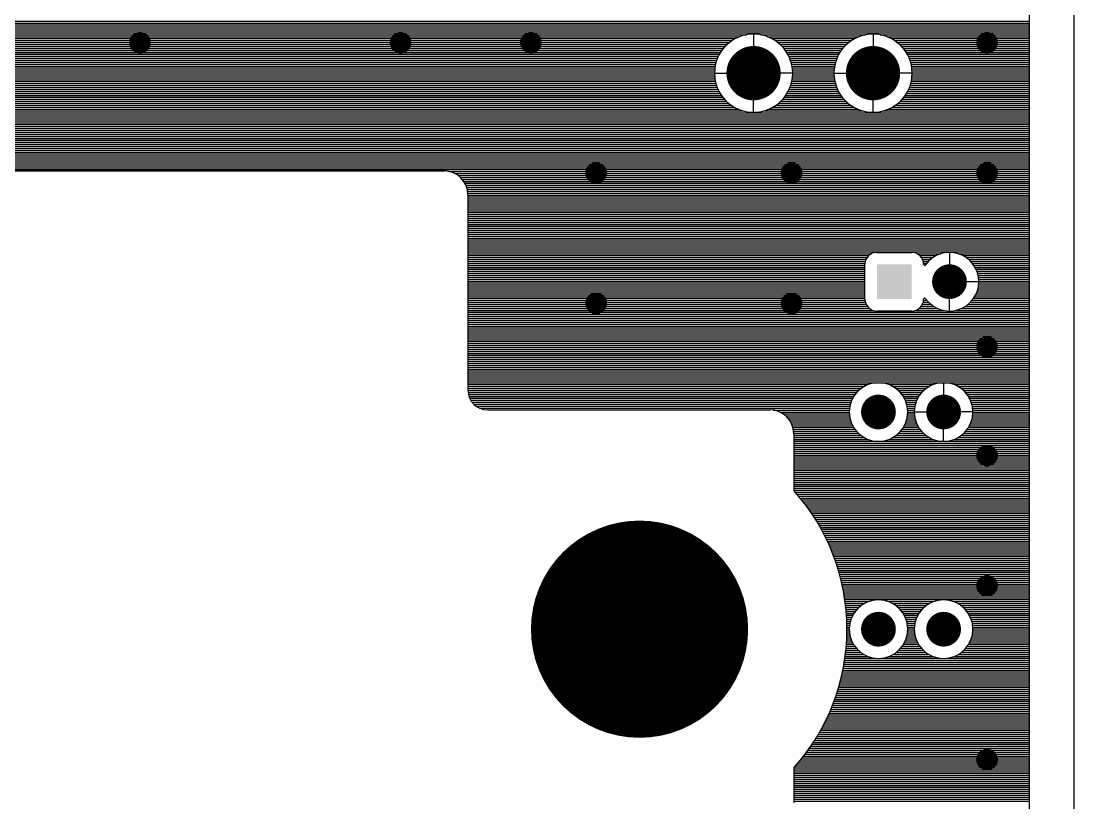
# Model space of a CAD drawing. Extents: x 295 to 953, y 10 to 290.
# Drawn here: x 689.7 to 777, y 149.4 to 214.2 of the extents above; entities that cross this region are included whole.
import ezdxf

# ---------------------------------------------------------------- set-up
doc = ezdxf.new("R2010")
doc.units = 0
doc.header["$LTSCALE"] = 5
doc.header["$MEASUREMENT"] = 0
doc.layers.get('0').update_dxf_attribs({"linetype": 'CONTINUOUS', "lineweight": 25})
doc.layers.add('TOP_PHO', color=15, linetype='CONTINUOUS')

msp = doc.modelspace()

# ---------------------------------------------------------------- linework, layer by layer
for points, const_width in [([(699.128, 212.4, 1), (700.028, 212.4, 1)], 0.9), ([(720.728, 212.4, 1), (721.628, 212.4, 1)], 0.9), ([(731.528, 212.4, 1), (732.428, 212.4, 1)], 0.9), ([(769.328, 212.4, 1), (770.228, 212.4, 1)], 0.9), ([(749.303, 209.88, 1), (751.553, 209.88, 1)], 2.25), ([(759.203, 209.88, 1), (761.453, 209.88, 1)], 2.25), ([(736.928, 201.6, 1), (737.828, 201.6, 1)], 0.9), ([(753.128, 201.6, 1), (754.028, 201.6, 1)], 0.9), ([(769.328, 201.6, 1), (770.228, 201.6, 1)], 0.9), ([(765.944, 192.6, 1), (767.384, 192.6, 1)], 1.44), ([(736.928, 190.8, 1), (737.828, 190.8, 1)], 0.9), ([(753.128, 190.8, 1), (754.028, 190.8, 1)], 0.9), ([(769.328, 187.2, 1), (770.228, 187.2, 1)], 0.9), ([(760.058, 181.8, 1), (761.498, 181.8, 1)], 1.44), ([(765.458, 181.8, 1), (766.898, 181.8, 1)], 1.44), ([(769.328, 178.2, 1), (770.228, 178.2, 1)], 0.9), ([(736.478, 163.8, 1), (745.478, 163.8, 1)], 9), ([(769.328, 167.4, 1), (770.228, 167.4, 1)], 0.9), ([(760.058, 163.8, 1), (761.498, 163.8, 1)], 1.44), ([(765.458, 163.8, 1), (766.898, 163.8, 1)], 1.44), ([(769.328, 153, 1), (770.228, 153, 1)], 0.9)]:
    msp.add_lwpolyline(points, format="xyb", close=True, dxfattribs=dict(const_width=const_width))
msp.add_solid([(763.532, 194.04), (763.532, 191.16), (760.652, 194.04), (760.652, 191.16)])
at = {"layer": 'TOP_PHO', "color": 7}
for p, q in [((776.978, 261), (776.978, 81)), ((773.288, 99.075), (773.288, 246.525)), ((634.868, 214.199), (773.288, 214.199)), ((634.868, 214.037), (773.288, 214.037)), ((634.868, 213.875), (773.288, 213.875)), ((634.868, 213.713), (773.288, 213.713)), ((634.868, 213.551), (773.288, 213.551)), ((634.868, 213.389), (773.288, 213.389)), ((634.868, 213.227), (773.288, 213.227)), ((634.868, 213.065), (749.835, 213.065)), ((634.868, 212.903), (749.263, 212.903)), ((750.428, 213.12), (750.428, 212.13)), ((751.02, 213.065), (759.735, 213.065)), ((751.592, 212.903), (759.163, 212.903)), ((760.328, 213.12), (760.328, 212.13)), ((760.92, 213.065), (773.288, 213.065)), ((761.492, 212.903), (773.288, 212.903)), ((634.868, 212.741), (748.908, 212.741)), ((634.868, 212.579), (748.636, 212.579)), ((634.868, 212.417), (748.413, 212.417)), ((634.868, 212.255), (748.224, 212.255)), ((634.868, 212.093), (748.061, 212.093)), ((751.947, 212.741), (758.808, 212.741)), ((752.219, 212.579), (758.536, 212.579)), ((752.442, 212.417), (758.313, 212.417)), ((752.631, 212.255), (758.124, 212.255)), ((752.794, 212.093), (757.961, 212.093)), ((761.847, 212.741), (773.288, 212.741)), ((762.119, 212.579), (773.288, 212.579)), ((762.342, 212.417), (773.288, 212.417)), ((762.531, 212.255), (773.288, 212.255)), ((762.694, 212.093), (773.288, 212.093)), ((634.868, 211.931), (747.92, 211.931)), ((634.868, 211.769), (747.795, 211.769)), ((634.868, 211.607), (747.686, 211.607)), ((634.868, 211.445), (747.591, 211.445)), ((634.868, 211.283), (747.507, 211.283)), ((752.935, 211.931), (757.82, 211.931)), ((753.06, 211.769), (757.695, 211.769)), ((753.169, 211.607), (757.586, 211.607)), ((753.264, 211.445), (757.491, 211.445)), ((753.348, 211.283), (757.407, 211.283)), ((762.835, 211.931), (773.288, 211.931)), ((762.96, 211.769), (773.288, 211.769)), ((763.069, 211.607), (773.288, 211.607)), ((763.164, 211.445), (773.288, 211.445)), ((763.248, 211.283), (773.288, 211.283)), ((634.868, 211.121), (747.435, 211.121)), ((634.868, 210.959), (747.373, 210.959)), ((634.868, 210.797), (747.32, 210.797)), ((634.868, 210.635), (747.277, 210.635)), ((634.868, 210.473), (747.242, 210.473)), ((634.868, 210.311), (747.216, 210.311)), ((753.42, 211.121), (757.335, 211.121)), ((753.482, 210.959), (757.273, 210.959)), ((753.535, 210.797), (757.22, 210.797)), ((753.578, 210.635), (757.177, 210.635)), ((753.613, 210.473), (757.142, 210.473)), ((753.639, 210.311), (757.116, 210.311)), ((763.32, 211.121), (773.288, 211.121)), ((763.382, 210.959), (773.288, 210.959)), ((763.435, 210.797), (773.288, 210.797)), ((763.478, 210.635), (773.288, 210.635)), ((763.513, 210.473), (773.288, 210.473)), ((763.539, 210.311), (773.288, 210.311)), ((634.868, 210.149), (747.199, 210.149)), ((634.868, 209.987), (747.189, 209.987)), ((634.868, 209.825), (747.188, 209.825)), ((634.868, 209.663), (747.195, 209.663)), ((634.868, 209.501), (747.21, 209.501)), ((747.188, 209.88), (748.178, 209.88)), ((753.668, 209.88), (752.678, 209.88)), ((753.645, 209.501), (757.11, 209.501)), ((753.656, 210.149), (757.099, 210.149)), ((753.66, 209.663), (757.095, 209.663)), ((753.666, 209.987), (757.089, 209.987)), ((753.667, 209.825), (757.088, 209.825)), ((757.088, 209.88), (758.078, 209.88)), ((763.568, 209.88), (762.578, 209.88)), ((763.545, 209.501), (773.288, 209.501)), ((763.556, 210.149), (773.288, 210.149)), ((763.56, 209.663), (773.288, 209.663)), ((763.566, 209.987), (773.288, 209.987)), ((763.567, 209.825), (773.288, 209.825)), ((634.868, 209.339), (747.233, 209.339)), ((634.927, 209.177), (747.265, 209.177)), ((635.064, 209.015), (747.305, 209.015)), ((635.185, 208.853), (747.354, 208.853)), ((635.291, 208.691), (747.413, 208.691)), ((753.442, 208.691), (757.313, 208.691)), ((753.501, 208.853), (757.254, 208.853)), ((753.55, 209.015), (757.205, 209.015)), ((753.59, 209.177), (757.165, 209.177)), ((753.622, 209.339), (757.133, 209.339)), ((763.342, 208.691), (773.288, 208.691)), ((763.401, 208.853), (773.288, 208.853)), ((763.45, 209.015), (773.288, 209.015)), ((763.49, 209.177), (773.288, 209.177)), ((763.522, 209.339), (773.288, 209.339)), ((635.384, 208.529), (747.482, 208.529)), ((635.465, 208.367), (747.562, 208.367)), ((635.535, 208.205), (747.654, 208.205)), ((635.595, 208.043), (747.758, 208.043)), ((635.645, 207.881), (747.877, 207.881)), ((635.687, 207.719), (748.013, 207.719)), ((752.842, 207.719), (757.913, 207.719)), ((752.978, 207.881), (757.777, 207.881)), ((753.097, 208.043), (757.658, 208.043)), ((753.201, 208.205), (757.554, 208.205)), ((753.293, 208.367), (757.462, 208.367)), ((753.373, 208.529), (757.382, 208.529)), ((762.742, 207.719), (773.288, 207.719)), ((762.878, 207.881), (773.288, 207.881)), ((762.997, 208.043), (773.288, 208.043)), ((763.101, 208.205), (773.288, 208.205)), ((763.193, 208.367), (773.288, 208.367)), ((763.273, 208.529), (773.288, 208.529)), ((635.719, 207.557), (748.169, 207.557)), ((635.743, 207.395), (748.348, 207.395)), ((635.759, 207.233), (748.559, 207.233)), ((635.766, 206.909), (749.134, 206.909)), ((635.767, 207.071), (748.812, 207.071)), ((750.428, 206.64), (750.428, 207.63)), ((751.721, 206.909), (759.034, 206.909)), ((752.043, 207.071), (758.712, 207.071)), ((752.297, 207.233), (758.459, 207.233)), ((752.507, 207.395), (758.248, 207.395)), ((752.687, 207.557), (758.069, 207.557)), ((760.328, 206.64), (760.328, 207.63)), ((761.621, 206.909), (773.288, 206.909)), ((761.943, 207.071), (773.288, 207.071)), ((762.197, 207.233), (773.288, 207.233)), ((762.407, 207.395), (773.288, 207.395)), ((762.587, 207.557), (773.288, 207.557)), ((635.588, 205.937), (773.288, 205.937)), ((635.64, 206.099), (773.288, 206.099)), ((635.682, 206.261), (773.288, 206.261)), ((635.716, 206.423), (773.288, 206.423)), ((635.741, 206.585), (773.288, 206.585)), ((635.758, 206.747), (749.6, 206.747)), ((751.255, 206.747), (759.5, 206.747)), ((761.155, 206.747), (773.288, 206.747)), ((635.172, 205.127), (773.288, 205.127)), ((635.279, 205.289), (773.288, 205.289)), ((635.374, 205.451), (773.288, 205.451)), ((635.456, 205.613), (773.288, 205.613)), ((635.527, 205.775), (773.288, 205.775)), ((634.868, 204.641), (773.288, 204.641)), ((634.868, 204.479), (773.288, 204.479)), ((634.868, 204.317), (773.288, 204.317)), ((634.909, 204.803), (773.288, 204.803)), ((635.049, 204.965), (773.288, 204.965)), ((634.868, 204.155), (773.288, 204.155)), ((634.868, 203.993), (773.288, 203.993)), ((634.868, 203.831), (773.288, 203.831)), ((634.868, 203.669), (773.288, 203.669)), ((634.868, 203.507), (773.288, 203.507)), ((634.868, 203.345), (773.288, 203.345)), ((634.868, 203.183), (773.288, 203.183)), ((634.868, 203.021), (773.288, 203.021)), ((634.868, 202.859), (773.288, 202.859)), ((634.868, 202.697), (773.288, 202.697)), ((634.868, 202.535), (773.288, 202.535)), ((634.868, 202.373), (773.288, 202.373)), ((634.868, 202.211), (773.288, 202.211)), ((634.868, 202.049), (773.288, 202.049)), ((634.868, 201.887), (773.288, 201.887)), ((649.178, 201.78), (724.778, 201.78)), ((725.239, 201.725), (773.288, 201.725)), ((725.678, 201.563), (773.288, 201.563)), ((725.942, 201.401), (773.288, 201.401)), ((726.137, 201.239), (773.288, 201.239)), ((726.29, 201.077), (773.288, 201.077)), ((726.414, 200.915), (773.288, 200.915)), ((726.513, 200.753), (773.288, 200.753)), ((726.593, 200.591), (773.288, 200.591)), ((726.655, 200.429), (773.288, 200.429)), ((726.702, 200.267), (773.288, 200.267)), ((726.734, 200.105), (773.288, 200.105)), ((726.752, 199.943), (773.288, 199.943)), ((726.758, 199.8), (726.758, 183.6)), ((726.758, 199.781), (773.288, 199.781)), ((726.758, 199.619), (773.288, 199.619)), ((726.758, 199.457), (773.288, 199.457)), ((726.758, 199.295), (773.288, 199.295)), ((726.758, 199.133), (773.288, 199.133)), ((726.758, 198.971), (773.288, 198.971)), ((726.758, 198.809), (773.288, 198.809)), ((726.758, 198.647), (773.288, 198.647)), ((726.758, 198.485), (773.288, 198.485)), ((726.758, 198.323), (773.288, 198.323)), ((726.758, 198.161), (773.288, 198.161)), ((726.758, 197.999), (773.288, 197.999)), ((726.758, 197.837), (773.288, 197.837)), ((726.758, 197.675), (773.288, 197.675)), ((726.758, 197.513), (773.288, 197.513)), ((726.758, 197.351), (773.288, 197.351)), ((726.758, 197.189), (773.288, 197.189)), ((726.758, 197.027), (773.288, 197.027)), ((726.758, 196.865), (773.288, 196.865)), ((726.758, 196.703), (773.288, 196.703)), ((726.758, 196.541), (773.288, 196.541)), ((726.758, 196.379), (773.288, 196.379)), ((726.758, 196.217), (773.288, 196.217)), ((726.758, 196.055), (773.288, 196.055)), ((726.758, 195.893), (773.288, 195.893)), ((726.758, 195.731), (773.288, 195.731)), ((726.758, 195.569), (773.288, 195.569)), ((726.758, 195.407), (773.288, 195.407)), ((726.758, 195.245), (773.288, 195.245)), ((726.758, 195.083), (773.288, 195.083)), ((726.758, 194.921), (760.201, 194.921)), ((726.758, 194.759), (759.971, 194.759)), ((726.758, 194.597), (759.833, 194.597)), ((760.652, 195.03), (763.532, 195.03)), ((763.982, 194.921), (765.945, 194.921)), ((764.212, 194.759), (765.549, 194.759)), ((764.35, 194.597), (765.28, 194.597)), ((766.664, 195.03), (766.664, 194.04)), ((767.382, 194.921), (773.288, 194.921)), ((767.778, 194.759), (773.288, 194.759)), ((768.048, 194.597), (773.288, 194.597)), ((726.758, 194.435), (759.744, 194.435)), ((726.758, 194.273), (759.689, 194.273)), ((726.758, 194.111), (759.664, 194.111)), ((726.758, 193.949), (759.662, 193.949)), ((726.758, 193.787), (759.662, 193.787)), ((759.662, 191.16), (759.662, 194.04)), ((764.439, 194.435), (765.071, 194.435)), ((764.494, 194.273), (764.902, 194.273)), ((764.519, 194.111), (764.761, 194.111)), ((768.256, 194.435), (773.288, 194.435)), ((768.426, 194.273), (773.288, 194.273)), ((768.566, 194.111), (773.288, 194.111)), ((768.684, 193.949), (773.288, 193.949)), ((768.784, 193.787), (773.288, 193.787)), ((726.758, 193.625), (759.662, 193.625)), ((726.758, 193.463), (759.662, 193.463)), ((726.758, 193.301), (759.662, 193.301)), ((726.758, 193.139), (759.662, 193.139)), ((726.758, 192.977), (759.662, 192.977)), ((768.867, 193.625), (773.288, 193.625)), ((768.935, 193.463), (773.288, 193.463)), ((768.99, 193.301), (773.288, 193.301)), ((769.033, 193.139), (773.288, 193.139)), ((769.064, 192.977), (773.288, 192.977)), ((726.758, 192.815), (759.662, 192.815)), ((726.758, 192.653), (759.662, 192.653)), ((726.758, 192.491), (759.662, 192.491)), ((726.758, 192.329), (759.662, 192.329)), ((726.758, 192.167), (759.662, 192.167)), ((726.758, 192.005), (759.662, 192.005)), ((769.094, 192.6), (768.104, 192.6)), ((769.02, 192.005), (773.288, 192.005)), ((769.055, 192.167), (773.288, 192.167)), ((769.078, 192.329), (773.288, 192.329)), ((769.084, 192.815), (773.288, 192.815)), ((769.091, 192.491), (773.288, 192.491)), ((769.093, 192.653), (773.288, 192.653)), ((726.758, 191.843), (759.662, 191.843)), ((726.758, 191.681), (759.662, 191.681)), ((726.758, 191.519), (759.662, 191.519)), ((726.758, 191.357), (759.662, 191.357)), ((726.758, 191.195), (759.662, 191.195)), ((764.542, 191.195), (764.68, 191.195)), ((766.664, 190.17), (766.664, 191.16)), ((768.646, 191.195), (773.288, 191.195)), ((768.752, 191.357), (773.288, 191.357)), ((768.84, 191.519), (773.288, 191.519)), ((768.913, 191.681), (773.288, 191.681)), ((768.973, 191.843), (773.288, 191.843)), ((726.758, 191.033), (759.67, 191.033)), ((726.758, 190.871), (759.705, 190.871)), ((726.758, 190.709), (759.77, 190.709)), ((726.758, 190.547), (759.874, 190.547)), ((726.758, 190.385), (760.035, 190.385)), ((726.758, 190.223), (760.331, 190.223)), ((763.852, 190.223), (766.157, 190.223)), ((764.148, 190.385), (765.663, 190.385)), ((764.309, 190.547), (765.363, 190.547)), ((764.413, 190.709), (765.137, 190.709)), ((764.479, 190.871), (764.956, 190.871)), ((764.513, 191.033), (764.806, 191.033)), ((767.17, 190.223), (773.288, 190.223)), ((767.664, 190.385), (773.288, 190.385)), ((767.964, 190.547), (773.288, 190.547)), ((768.19, 190.709), (773.288, 190.709)), ((768.371, 190.871), (773.288, 190.871)), ((768.521, 191.033), (773.288, 191.033)), ((726.758, 190.061), (773.288, 190.061)), ((726.758, 189.899), (773.288, 189.899)), ((726.758, 189.737), (773.288, 189.737)), ((726.758, 189.575), (773.288, 189.575)), ((726.758, 189.413), (773.288, 189.413)), ((763.532, 190.17), (760.652, 190.17)), ((726.758, 189.251), (773.288, 189.251)), ((726.758, 189.089), (773.288, 189.089)), ((726.758, 188.927), (773.288, 188.927)), ((726.758, 188.765), (773.288, 188.765)), ((726.758, 188.603), (773.288, 188.603)), ((726.758, 188.441), (773.288, 188.441)), ((726.758, 188.279), (773.288, 188.279)), ((726.758, 188.117), (773.288, 188.117)), ((726.758, 187.955), (773.288, 187.955)), ((726.758, 187.793), (773.288, 187.793)), ((726.758, 187.631), (773.288, 187.631)), ((726.758, 187.469), (773.288, 187.469)), ((726.758, 187.307), (773.288, 187.307)), ((726.758, 187.145), (773.288, 187.145)), ((726.758, 186.983), (773.288, 186.983)), ((726.758, 186.821), (773.288, 186.821)), ((726.758, 186.659), (773.288, 186.659)), ((726.758, 186.497), (773.288, 186.497)), ((726.758, 186.335), (773.288, 186.335)), ((726.758, 186.173), (773.288, 186.173)), ((726.758, 186.011), (773.288, 186.011)), ((726.758, 185.849), (773.288, 185.849)), ((726.758, 185.687), (773.288, 185.687)), ((726.758, 185.525), (773.288, 185.525)), ((726.758, 185.363), (773.288, 185.363)), ((726.758, 185.201), (773.288, 185.201)), ((726.758, 185.039), (773.288, 185.039)), ((726.758, 184.877), (773.288, 184.877)), ((726.758, 184.715), (773.288, 184.715)), ((726.758, 184.553), (773.288, 184.553)), ((726.758, 184.391), (773.288, 184.391)), ((726.758, 184.229), (760.723, 184.229)), ((760.832, 184.229), (766.123, 184.229)), ((766.178, 184.23), (766.178, 183.24)), ((766.232, 184.229), (773.288, 184.229)), ((726.758, 184.067), (759.904, 184.067)), ((726.758, 183.905), (759.564, 183.905)), ((726.758, 183.743), (759.319, 183.743)), ((726.758, 183.581), (759.125, 183.581)), ((726.768, 183.419), (758.966, 183.419)), ((726.794, 183.257), (758.833, 183.257)), ((761.652, 184.067), (765.304, 184.067)), ((761.991, 183.905), (764.964, 183.905)), ((762.236, 183.743), (764.719, 183.743)), ((762.43, 183.581), (764.525, 183.581)), ((762.589, 183.419), (764.366, 183.419)), ((762.722, 183.257), (764.233, 183.257)), ((767.052, 184.067), (773.288, 184.067)), ((767.391, 183.905), (773.288, 183.905)), ((767.636, 183.743), (773.288, 183.743)), ((767.83, 183.581), (773.288, 183.581)), ((767.989, 183.419), (773.288, 183.419)), ((768.122, 183.257), (773.288, 183.257)), ((726.838, 183.095), (758.722, 183.095)), ((726.901, 182.933), (758.628, 182.933)), ((726.986, 182.771), (758.55, 182.771)), ((727.096, 182.609), (758.486, 182.609)), ((727.239, 182.447), (758.435, 182.447)), ((762.833, 183.095), (764.122, 183.095)), ((762.927, 182.933), (764.028, 182.933)), ((763.005, 182.771), (763.95, 182.771)), ((763.069, 182.609), (763.886, 182.609)), ((763.12, 182.447), (763.835, 182.447)), ((768.233, 183.095), (773.288, 183.095)), ((768.327, 182.933), (773.288, 182.933)), ((768.405, 182.771), (773.288, 182.771)), ((768.469, 182.609), (773.288, 182.609)), ((768.52, 182.447), (773.288, 182.447)), ((727.431, 182.285), (758.397, 182.285)), ((727.711, 182.123), (758.369, 182.123)), ((728.378, 181.98), (751.778, 181.98)), ((752.048, 181.961), (758.353, 181.961)), ((752.604, 181.799), (758.348, 181.799)), ((752.891, 181.637), (758.353, 181.637)), ((763.159, 182.285), (763.797, 182.285)), ((763.186, 182.123), (763.769, 182.123)), ((763.202, 181.961), (763.753, 181.961)), ((763.202, 181.637), (763.753, 181.637)), ((763.208, 181.799), (763.748, 181.799)), ((763.748, 181.8), (764.738, 181.8)), ((768.608, 181.8), (767.618, 181.8)), ((768.559, 182.285), (773.288, 182.285)), ((768.586, 182.123), (773.288, 182.123)), ((768.602, 181.961), (773.288, 181.961)), ((768.602, 181.637), (773.288, 181.637)), ((768.608, 181.799), (773.288, 181.799)), ((753.098, 181.475), (758.369, 181.475)), ((753.259, 181.313), (758.397, 181.313)), ((753.388, 181.151), (758.436, 181.151)), ((753.493, 180.989), (758.487, 180.989)), ((753.576, 180.827), (758.551, 180.827)), ((753.642, 180.665), (758.629, 180.665)), ((762.926, 180.665), (764.029, 180.665)), ((763.004, 180.827), (763.951, 180.827)), ((763.068, 180.989), (763.887, 180.989)), ((763.119, 181.151), (763.836, 181.151)), ((763.158, 181.313), (763.797, 181.313)), ((763.186, 181.475), (763.769, 181.475)), ((768.326, 180.665), (773.288, 180.665)), ((768.404, 180.827), (773.288, 180.827)), ((768.468, 180.989), (773.288, 180.989)), ((768.519, 181.151), (773.288, 181.151)), ((768.558, 181.313), (773.288, 181.313)), ((768.586, 181.475), (773.288, 181.475)), ((753.693, 180.503), (758.722, 180.503)), ((753.728, 180.341), (758.834, 180.341)), ((753.749, 180.179), (758.967, 180.179)), ((753.757, 180.017), (759.126, 180.017)), ((753.758, 180), (753.758, 175.331)), ((753.758, 179.855), (759.32, 179.855)), ((762.235, 179.855), (764.72, 179.855)), ((762.429, 180.017), (764.526, 180.017)), ((762.588, 180.179), (764.367, 180.179)), ((762.721, 180.341), (764.234, 180.341)), ((762.833, 180.503), (764.122, 180.503)), ((766.178, 179.37), (766.178, 180.36)), ((767.635, 179.855), (773.288, 179.855)), ((767.829, 180.017), (773.288, 180.017)), ((767.988, 180.179), (773.288, 180.179)), ((768.121, 180.341), (773.288, 180.341)), ((768.233, 180.503), (773.288, 180.503)), ((753.758, 179.693), (759.566, 179.693)), ((753.758, 179.531), (759.907, 179.531)), ((753.758, 179.369), (773.288, 179.369)), ((753.758, 179.207), (773.288, 179.207)), ((753.758, 179.045), (773.288, 179.045)), ((753.758, 178.883), (773.288, 178.883)), ((761.648, 179.531), (765.307, 179.531)), ((761.989, 179.693), (764.966, 179.693)), ((767.048, 179.531), (773.288, 179.531)), ((767.389, 179.693), (773.288, 179.693)), ((753.758, 178.721), (773.288, 178.721)), ((753.758, 178.559), (773.288, 178.559)), ((753.758, 178.397), (773.288, 178.397)), ((753.758, 178.235), (773.288, 178.235)), ((753.758, 178.073), (773.288, 178.073)), ((753.758, 177.911), (773.288, 177.911)), ((753.758, 177.749), (773.288, 177.749)), ((753.758, 177.587), (773.288, 177.587)), ((753.758, 177.425), (773.288, 177.425)), ((753.758, 177.263), (773.288, 177.263)), ((753.758, 177.101), (773.288, 177.101)), ((753.758, 176.939), (773.288, 176.939)), ((753.758, 176.777), (773.288, 176.777)), ((753.758, 176.615), (773.288, 176.615)), ((753.758, 176.453), (773.288, 176.453)), ((753.758, 176.291), (773.288, 176.291)), ((753.758, 176.129), (773.288, 176.129)), ((753.758, 175.967), (773.288, 175.967)), ((753.758, 175.805), (773.288, 175.805)), ((753.758, 175.643), (773.288, 175.643)), ((753.758, 175.481), (773.288, 175.481)), ((753.758, 175.319), (773.288, 175.319)), ((753.881, 175.157), (773.288, 175.157)), ((754.022, 174.995), (773.288, 174.995)), ((754.159, 174.833), (773.288, 174.833)), ((754.293, 174.671), (773.288, 174.671)), ((754.424, 174.509), (773.288, 174.509)), ((754.551, 174.347), (773.288, 174.347)), ((754.676, 174.185), (773.288, 174.185)), ((754.797, 174.023), (773.288, 174.023)), ((754.915, 173.861), (773.288, 173.861)), ((755.031, 173.699), (773.288, 173.699)), ((755.144, 173.537), (773.288, 173.537)), ((755.254, 173.375), (773.288, 173.375)), ((755.361, 173.213), (773.288, 173.213)), ((755.466, 173.051), (773.288, 173.051)), ((755.568, 172.889), (773.288, 172.889)), ((755.668, 172.727), (773.288, 172.727)), ((755.765, 172.565), (773.288, 172.565)), ((755.86, 172.403), (773.288, 172.403)), ((755.952, 172.241), (773.288, 172.241)), ((756.042, 172.079), (773.288, 172.079)), ((756.13, 171.917), (773.288, 171.917)), ((756.216, 171.755), (773.288, 171.755)), ((756.299, 171.593), (773.288, 171.593)), ((756.381, 171.431), (773.288, 171.431)), ((756.46, 171.269), (773.288, 171.269)), ((756.537, 171.107), (773.288, 171.107)), ((756.612, 170.945), (773.288, 170.945)), ((756.685, 170.783), (773.288, 170.783)), ((756.756, 170.621), (773.288, 170.621)), ((756.825, 170.459), (773.288, 170.459)), ((756.892, 170.297), (773.288, 170.297)), ((756.958, 170.135), (773.288, 170.135)), ((757.021, 169.973), (773.288, 169.973)), ((757.082, 169.811), (773.288, 169.811)), ((757.142, 169.649), (773.288, 169.649)), ((757.199, 169.487), (773.288, 169.487)), ((757.255, 169.325), (773.288, 169.325)), ((757.309, 169.163), (773.288, 169.163)), ((757.362, 169.001), (773.288, 169.001)), ((757.412, 168.839), (773.288, 168.839)), ((757.461, 168.677), (773.288, 168.677)), ((757.508, 168.515), (773.288, 168.515)), ((757.554, 168.353), (773.288, 168.353)), ((757.597, 168.191), (773.288, 168.191)), ((757.639, 168.029), (773.288, 168.029)), ((757.679, 167.867), (773.288, 167.867)), ((757.718, 167.705), (773.288, 167.705)), ((757.755, 167.543), (773.288, 167.543)), ((757.79, 167.381), (773.288, 167.381)), ((757.824, 167.219), (773.288, 167.219)), ((757.856, 167.057), (773.288, 167.057)), ((757.887, 166.895), (773.288, 166.895)), ((757.915, 166.733), (773.288, 166.733)), ((757.943, 166.571), (773.288, 166.571)), ((757.968, 166.409), (773.288, 166.409)), ((757.992, 166.247), (773.288, 166.247)), ((758.015, 166.085), (759.952, 166.085)), ((758.036, 165.923), (759.596, 165.923)), ((761.603, 166.085), (765.352, 166.085)), ((761.959, 165.923), (764.996, 165.923)), ((767.003, 166.085), (773.288, 166.085)), ((767.359, 165.923), (773.288, 165.923)), ((758.055, 165.761), (759.343, 165.761)), ((758.073, 165.599), (759.144, 165.599)), ((758.089, 165.437), (758.982, 165.437)), ((758.104, 165.275), (758.847, 165.275)), ((758.117, 165.113), (758.733, 165.113)), ((758.129, 164.951), (758.638, 164.951)), ((762.212, 165.761), (764.743, 165.761)), ((762.411, 165.599), (764.544, 165.599)), ((762.573, 165.437), (764.382, 165.437)), ((762.708, 165.275), (764.247, 165.275)), ((762.822, 165.113), (764.133, 165.113)), ((762.917, 164.951), (764.038, 164.951)), ((767.612, 165.761), (773.288, 165.761)), ((767.811, 165.599), (773.288, 165.599)), ((767.973, 165.437), (773.288, 165.437)), ((768.108, 165.275), (773.288, 165.275)), ((768.222, 165.113), (773.288, 165.113)), ((768.317, 164.951), (773.288, 164.951)), ((758.139, 164.789), (758.558, 164.789)), ((758.148, 164.627), (758.493, 164.627)), ((758.155, 164.465), (758.44, 164.465)), ((758.16, 164.303), (758.4, 164.303)), ((758.164, 164.141), (758.372, 164.141)), ((762.997, 164.789), (763.958, 164.789)), ((763.062, 164.627), (763.893, 164.627)), ((763.115, 164.465), (763.84, 164.465)), ((763.155, 164.303), (763.8, 164.303)), ((763.183, 164.141), (763.772, 164.141)), ((768.397, 164.789), (773.288, 164.789)), ((768.462, 164.627), (773.288, 164.627)), ((768.515, 164.465), (773.288, 164.465)), ((768.555, 164.303), (773.288, 164.303)), ((768.583, 164.141), (773.288, 164.141)), ((758.156, 163.169), (758.431, 163.169)), ((758.161, 163.331), (758.393, 163.331)), ((758.165, 163.493), (758.367, 163.493)), ((758.167, 163.979), (758.354, 163.979)), ((758.167, 163.655), (758.352, 163.655)), ((758.168, 163.817), (758.348, 163.817)), ((763.124, 163.169), (763.831, 163.169)), ((763.162, 163.331), (763.793, 163.331)), ((763.188, 163.493), (763.767, 163.493)), ((763.201, 163.979), (763.754, 163.979)), ((763.203, 163.655), (763.752, 163.655)), ((763.207, 163.817), (763.748, 163.817)), ((768.524, 163.169), (773.288, 163.169)), ((768.562, 163.331), (773.288, 163.331)), ((768.588, 163.493), (773.288, 163.493)), ((768.601, 163.979), (773.288, 163.979)), ((768.603, 163.655), (773.288, 163.655)), ((768.607, 163.817), (773.288, 163.817)), ((758.107, 162.359), (758.821, 162.359)), ((758.12, 162.521), (758.711, 162.521)), ((758.131, 162.683), (758.619, 162.683)), ((758.141, 162.845), (758.543, 162.845)), ((758.149, 163.007), (758.48, 163.007)), ((762.734, 162.359), (764.221, 162.359)), ((762.844, 162.521), (764.111, 162.521)), ((762.936, 162.683), (764.019, 162.683)), ((763.012, 162.845), (763.943, 162.845)), ((763.075, 163.007), (763.88, 163.007)), ((768.134, 162.359), (773.288, 162.359)), ((768.244, 162.521), (773.288, 162.521)), ((768.336, 162.683), (773.288, 162.683)), ((768.412, 162.845), (773.288, 162.845)), ((768.475, 163.007), (773.288, 163.007)), ((758.02, 161.549), (759.861, 161.549)), ((758.04, 161.711), (759.535, 161.711)), ((758.059, 161.873), (759.297, 161.873)), ((758.077, 162.035), (759.107, 162.035)), ((758.093, 162.197), (758.951, 162.197)), ((761.694, 161.549), (765.261, 161.549)), ((762.02, 161.711), (764.935, 161.711)), ((762.258, 161.873), (764.697, 161.873)), ((762.448, 162.035), (764.507, 162.035)), ((762.604, 162.197), (764.351, 162.197)), ((767.094, 161.549), (773.288, 161.549)), ((767.42, 161.711), (773.288, 161.711)), ((767.658, 161.873), (773.288, 161.873)), ((767.848, 162.035), (773.288, 162.035)), ((768.004, 162.197), (773.288, 162.197)), ((757.863, 160.577), (773.288, 160.577)), ((757.893, 160.739), (773.288, 160.739)), ((757.921, 160.901), (773.288, 160.901)), ((757.948, 161.063), (773.288, 161.063)), ((757.974, 161.225), (773.288, 161.225)), ((757.997, 161.387), (760.487, 161.387)), ((761.068, 161.387), (765.887, 161.387)), ((766.468, 161.387), (773.288, 161.387)), ((757.688, 159.767), (773.288, 159.767)), ((757.726, 159.929), (773.288, 159.929)), ((757.763, 160.091), (773.288, 160.091)), ((757.798, 160.253), (773.288, 160.253)), ((757.831, 160.415), (773.288, 160.415)), ((757.471, 158.957), (773.288, 158.957)), ((757.518, 159.119), (773.288, 159.119)), ((757.563, 159.281), (773.288, 159.281)), ((757.606, 159.443), (773.288, 159.443)), ((757.648, 159.605), (773.288, 159.605)), ((757.154, 157.985), (773.288, 157.985)), ((757.212, 158.147), (773.288, 158.147)), ((757.267, 158.309), (773.288, 158.309)), ((757.321, 158.471), (773.288, 158.471)), ((757.373, 158.633), (773.288, 158.633)), ((757.423, 158.795), (773.288, 158.795)), ((756.84, 157.175), (773.288, 157.175)), ((756.906, 157.337), (773.288, 157.337)), ((756.971, 157.499), (773.288, 157.499)), ((757.034, 157.661), (773.288, 157.661)), ((757.095, 157.823), (773.288, 157.823)), ((756.398, 156.203), (773.288, 156.203)), ((756.477, 156.365), (773.288, 156.365)), ((756.553, 156.527), (773.288, 156.527)), ((756.628, 156.689), (773.288, 156.689)), ((756.701, 156.851), (773.288, 156.851)), ((756.771, 157.013), (773.288, 157.013)), ((755.972, 155.393), (773.288, 155.393)), ((756.061, 155.555), (773.288, 155.555)), ((756.149, 155.717), (773.288, 155.717)), ((756.234, 155.879), (773.288, 155.879)), ((756.317, 156.041), (773.288, 156.041)), ((755.488, 154.583), (773.288, 154.583)), ((755.59, 154.745), (773.288, 154.745)), ((755.689, 154.907), (773.288, 154.907)), ((755.785, 155.069), (773.288, 155.069)), ((755.88, 155.231), (773.288, 155.231)), ((754.823, 153.611), (773.288, 153.611)), ((754.94, 153.773), (773.288, 153.773)), ((755.055, 153.935), (773.288, 153.935)), ((755.168, 154.097), (773.288, 154.097)), ((755.277, 154.259), (773.288, 154.259)), ((755.384, 154.421), (773.288, 154.421)), ((754.188, 152.801), (773.288, 152.801)), ((754.322, 152.963), (773.288, 152.963)), ((754.452, 153.125), (773.288, 153.125)), ((754.578, 153.287), (773.288, 153.287)), ((754.702, 153.449), (773.288, 153.449)), ((753.758, 152.269), (753.758, 149.4)), ((753.758, 152.153), (773.288, 152.153)), ((753.758, 151.991), (773.288, 151.991)), ((753.758, 151.829), (773.288, 151.829)), ((753.77, 152.315), (773.288, 152.315)), ((753.912, 152.477), (773.288, 152.477)), ((754.052, 152.639), (773.288, 152.639)), ((753.758, 151.667), (773.288, 151.667)), ((753.758, 151.505), (773.288, 151.505)), ((753.758, 151.343), (773.288, 151.343)), ((753.758, 151.181), (773.288, 151.181)), ((753.758, 151.019), (773.288, 151.019)), ((753.758, 150.857), (773.288, 150.857)), ((753.758, 150.695), (773.288, 150.695)), ((753.758, 150.533), (773.288, 150.533)), ((753.758, 150.371), (773.288, 150.371)), ((753.758, 150.209), (773.288, 150.209)), ((753.758, 150.047), (773.288, 150.047)), ((753.758, 149.885), (773.288, 149.885)), ((753.758, 149.723), (773.288, 149.723)), ((753.758, 149.561), (773.288, 149.561))]:
    msp.add_line(p, q, dxfattribs=at)
for centre, radius, start, end in [((750.428, 209.88), 3.24, 0, 180), ((750.428, 209.88), 3.24, 0, 180), ((760.328, 209.88), 3.24, 0, 180), ((760.328, 209.88), 3.24, 0, 180), ((750.428, 209.88), 3.24, 180, 0), ((750.428, 209.88), 3.24, 180, 0), ((760.328, 209.88), 3.24, 180, 0), ((760.328, 209.88), 3.24, 180, 0), ((724.778, 199.8), 1.98, 360, 90), ((760.652, 194.04), 0.99, 90, 180), ((763.532, 194.04), 0.99, 1.19176, 89.99995), ((766.664, 192.6), 2.43, 215.47472, 144.52528), ((764.611, 194.062), 0.09, 181.19425, 324.52839), ((760.652, 191.16), 0.99, 180, 270), ((763.532, 191.16), 0.99, 269.99953, 358.8077), ((764.611, 191.138), 0.09, 35.47161, 178.80575), ((760.778, 181.8), 2.43, 0, 180), ((760.778, 181.8), 2.43, 0, 180), ((766.178, 181.8), 2.43, 0, 180), ((766.178, 181.8), 2.43, 0, 180), ((728.378, 183.6), 1.62, 180, 270), ((751.778, 180), 1.98, 360, 90), ((760.778, 181.8), 2.43, 180, 0), ((760.778, 181.8), 2.43, 180, 0), ((766.178, 181.8), 2.43, 180, 0), ((766.178, 181.8), 2.43, 180, 0), ((753.848, 175.331), 0.09, 179.99592, 221.85061), ((740.978, 163.8), 17.19, 0.03042, 41.85871), ((760.778, 163.8), 2.43, 180.20881, 179.79119), ((766.178, 163.8), 2.43, 0, 180), ((766.178, 163.8), 2.43, 0, 180), ((740.978, 163.8), 17.19, 318.14123, 359.9695), ((758.258, 163.809), 0.09, 180.12617, 185.9586), ((758.258, 163.791), 0.09, 174.15388, 179.98631), ((758.258, 163.809), 0.09, 354.15102, 359.79896), ((758.258, 163.791), 0.09, 0.20104, 5.84898), ((766.178, 163.8), 2.43, 180, 0), ((766.178, 163.8), 2.43, 180, 0), ((753.848, 152.269), 0.09, 138.14081, 179.99608)]:
    msp.add_arc(centre, radius, start, end, dxfattribs=at)

doc.saveas('drawing.dxf')
